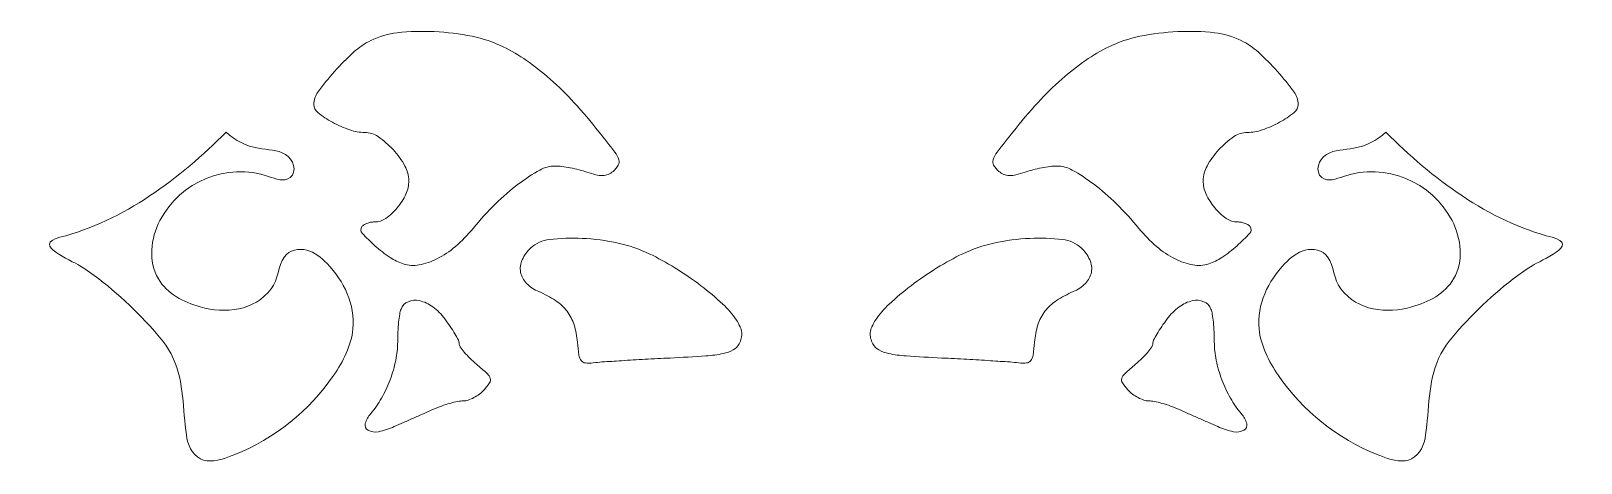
# Model space of a CAD drawing. Header units: millimetres. Extents: x 946 to 1411, y -1945 to 60.
# Drawn here: x 1091.2 to 1272.3, y -1427.7 to -1377.3 of the extents above; entities that cross this region are included whole.
import ezdxf

# ---------------------------------------------------------------- set-up
doc = ezdxf.new("R2010")
doc.units = ezdxf.units.MM
doc.header["$MEASUREMENT"] = 0
doc.layers.add('Layer 1', color=7, linetype='Continuous')

msp = doc.modelspace()

# ---------------------------------------------------------------- linework, layer by layer
at = {"layer": 'Layer 1', "lineweight": 0}
for points, knots in [([(1145.47, -1397.43), (1144.55, -1398.34), (1143.67, -1399.29), (1142.85, -1400.29), (1142.22, -1401.05), (1141.53, -1401.76), (1140.78, -1402.41), (1140.12, -1402.98), (1139.39, -1403.47), (1138.62, -1403.86), (1137.96, -1404.2), (1137.26, -1404.43), (1136.54, -1404.56), (1135.92, -1404.67), (1135.29, -1404.63), (1134.7, -1404.44), (1134.15, -1404.26), (1133.64, -1404.01), (1133.16, -1403.69), (1132.54, -1403.28), (1131.95, -1402.82), (1131.39, -1402.32), (1130.87, -1401.86), (1130.37, -1401.37), (1129.9, -1400.86), (1129.72, -1400.66), (1129.69, -1400.36), (1129.83, -1400.13), (1129.89, -1400.04), (1129.96, -1399.96), (1130.06, -1399.91), (1130.17, -1399.83), (1130.3, -1399.77), (1130.43, -1399.71), (1130.58, -1399.66), (1130.73, -1399.61), (1130.88, -1399.58), (1131.04, -1399.55), (1131.19, -1399.54), (1131.35, -1399.54), (1131.82, -1399.54), (1132.27, -1399.4), (1132.65, -1399.13), (1133.15, -1398.78), (1133.6, -1398.37), (1133.99, -1397.9), (1134.4, -1397.41), (1134.74, -1396.87), (1135, -1396.29), (1135.23, -1395.79), (1135.34, -1395.26), (1135.34, -1394.71), (1135.34, -1394.12), (1135.19, -1393.53), (1134.89, -1393.01), (1134.51, -1392.32), (1134.04, -1391.68), (1133.51, -1391.1), (1132.98, -1390.53), (1132.4, -1390.02), (1131.76, -1389.58), (1131.3, -1389.26), (1130.75, -1389.1), (1130.19, -1389.09), (1129.6, -1389.09), (1129.02, -1389), (1128.46, -1388.8), (1127.76, -1388.56), (1127.07, -1388.26), (1126.42, -1387.9), (1125.82, -1387.57), (1125.25, -1387.19), (1124.71, -1386.77), (1124.42, -1386.54), (1124.25, -1386.2), (1124.25, -1385.83), (1124.25, -1385.31), (1124.41, -1384.8), (1124.72, -1384.38), (1125.33, -1383.55), (1125.97, -1382.75), (1126.66, -1381.98), (1127.38, -1381.18), (1128.13, -1380.42), (1128.93, -1379.7), (1129.52, -1379.17), (1130.18, -1378.72), (1130.89, -1378.36), (1131.87, -1377.88), (1132.92, -1377.57), (1134, -1377.45), (1135.43, -1377.3), (1136.87, -1377.25), (1138.31, -1377.32), (1139.8, -1377.39), (1141.29, -1377.57), (1142.76, -1377.87), (1144, -1378.13), (1145.21, -1378.53), (1146.36, -1379.09), (1147.31, -1379.55), (1148.22, -1380.08), (1149.09, -1380.69), (1150.05, -1381.36), (1150.97, -1382.08), (1151.85, -1382.86), (1152.83, -1383.73), (1153.77, -1384.65), (1154.66, -1385.62), (1155.66, -1386.71), (1156.63, -1387.84), (1157.56, -1389.01), (1158.18, -1389.79), (1158.79, -1390.58), (1159.4, -1391.38), (1159.61, -1391.65), (1159.78, -1391.96), (1159.89, -1392.28), (1159.97, -1392.49), (1159.94, -1392.73), (1159.82, -1392.92), (1159.66, -1393.19), (1159.45, -1393.43), (1159.21, -1393.64), (1159.03, -1393.78), (1158.83, -1393.9), (1158.62, -1393.99), (1158.42, -1394.07), (1158.2, -1394.12), (1157.99, -1394.13), (1157.73, -1394.13), (1157.47, -1394.11), (1157.21, -1394.05), (1156.85, -1393.96), (1156.5, -1393.85), (1156.15, -1393.73), (1155.85, -1393.63), (1155.55, -1393.54), (1155.24, -1393.46), (1154.9, -1393.37), (1154.55, -1393.29), (1154.21, -1393.22), (1153.88, -1393.16), (1153.55, -1393.11), (1153.22, -1393.06), (1152.96, -1393.03), (1152.7, -1393.01), (1152.45, -1393.01), (1151.82, -1393.01), (1151.2, -1393.17), (1150.65, -1393.48), (1149.78, -1393.96), (1148.96, -1394.5), (1148.17, -1395.1), (1147.22, -1395.82), (1146.32, -1396.6), (1145.47, -1397.43)], [0, 0, 0, 0, 1, 1, 1, 2, 2, 2, 3, 3, 3, 4, 4, 4, 5, 5, 5, 6, 6, 6, 7, 7, 7, 8, 8, 8, 9, 9, 9, 10, 10, 10, 11, 11, 11, 12, 12, 12, 13, 13, 13, 14, 14, 14, 15, 15, 15, 16, 16, 16, 17, 17, 17, 18, 18, 18, 19, 19, 19, 20, 20, 20, 21, 21, 21, 22, 22, 22, 23, 23, 23, 24, 24, 24, 25, 25, 25, 26, 26, 26, 27, 27, 27, 28, 28, 28, 29, 29, 29, 30, 30, 30, 31, 31, 31, 32, 32, 32, 33, 33, 33, 34, 34, 34, 35, 35, 35, 36, 36, 36, 37, 37, 37, 38, 38, 38, 39, 39, 39, 40, 40, 40, 41, 41, 41, 42, 42, 42, 43, 43, 43, 44, 44, 44, 45, 45, 45, 46, 46, 46, 47, 47, 47, 48, 48, 48, 49, 49, 49, 50, 50, 50, 51, 51, 51, 52, 52, 52, 52]), ([(1233.59, -1400.86), (1233.12, -1401.37), (1232.62, -1401.86), (1232.1, -1402.32), (1231.54, -1402.82), (1230.95, -1403.28), (1230.33, -1403.69), (1229.86, -1404.01), (1229.34, -1404.26), (1228.79, -1404.44), (1228.2, -1404.63), (1227.57, -1404.67), (1226.95, -1404.56), (1226.23, -1404.43), (1225.53, -1404.2), (1224.87, -1403.86), (1224.1, -1403.47), (1223.37, -1402.98), (1222.71, -1402.41), (1221.97, -1401.76), (1221.27, -1401.05), (1220.64, -1400.29), (1219.82, -1399.29), (1218.94, -1398.34), (1218.02, -1397.43), (1217.17, -1396.6), (1216.27, -1395.82), (1215.32, -1395.1), (1214.53, -1394.5), (1213.71, -1393.96), (1212.85, -1393.48), (1212.3, -1393.17), (1211.68, -1393.01), (1211.04, -1393.01), (1210.79, -1393.01), (1210.53, -1393.03), (1210.27, -1393.06), (1209.94, -1393.11), (1209.61, -1393.16), (1209.28, -1393.22), (1208.94, -1393.29), (1208.59, -1393.37), (1208.25, -1393.46), (1207.95, -1393.54), (1207.64, -1393.63), (1207.34, -1393.73), (1206.99, -1393.85), (1206.64, -1393.96), (1206.28, -1394.05), (1206.03, -1394.11), (1205.76, -1394.13), (1205.5, -1394.13), (1205.29, -1394.12), (1205.07, -1394.07), (1204.87, -1393.99), (1204.66, -1393.9), (1204.46, -1393.78), (1204.28, -1393.64), (1204.04, -1393.43), (1203.83, -1393.19), (1203.67, -1392.92), (1203.55, -1392.73), (1203.52, -1392.49), (1203.6, -1392.28), (1203.71, -1391.96), (1203.88, -1391.65), (1204.09, -1391.38), (1204.7, -1390.58), (1205.31, -1389.79), (1205.93, -1389.01), (1206.86, -1387.84), (1207.83, -1386.71), (1208.83, -1385.62), (1209.72, -1384.65), (1210.66, -1383.73), (1211.64, -1382.86), (1212.52, -1382.08), (1213.44, -1381.36), (1214.4, -1380.69), (1215.27, -1380.08), (1216.18, -1379.55), (1217.13, -1379.09), (1218.28, -1378.53), (1219.49, -1378.13), (1220.74, -1377.87), (1222.2, -1377.57), (1223.69, -1377.39), (1225.18, -1377.32), (1226.62, -1377.25), (1228.06, -1377.3), (1229.49, -1377.45), (1230.57, -1377.57), (1231.63, -1377.88), (1232.6, -1378.36), (1233.31, -1378.72), (1233.97, -1379.17), (1234.56, -1379.7), (1235.36, -1380.42), (1236.12, -1381.18), (1236.83, -1381.98), (1237.52, -1382.75), (1238.16, -1383.55), (1238.77, -1384.38), (1239.08, -1384.8), (1239.24, -1385.31), (1239.24, -1385.83), (1239.24, -1386.2), (1239.07, -1386.54), (1238.78, -1386.77), (1238.24, -1387.19), (1237.67, -1387.57), (1237.07, -1387.9), (1236.42, -1388.26), (1235.74, -1388.56), (1235.03, -1388.8), (1234.47, -1389), (1233.89, -1389.09), (1233.3, -1389.09), (1232.74, -1389.1), (1232.19, -1389.26), (1231.73, -1389.58), (1231.09, -1390.02), (1230.51, -1390.53), (1229.98, -1391.1), (1229.45, -1391.68), (1228.99, -1392.32), (1228.6, -1393.01), (1228.3, -1393.53), (1228.15, -1394.12), (1228.15, -1394.71), (1228.15, -1395.26), (1228.26, -1395.79), (1228.49, -1396.29), (1228.76, -1396.87), (1229.1, -1397.41), (1229.5, -1397.9), (1229.89, -1398.37), (1230.34, -1398.78), (1230.84, -1399.13), (1231.22, -1399.4), (1231.67, -1399.54), (1232.14, -1399.54), (1232.3, -1399.54), (1232.45, -1399.55), (1232.61, -1399.58), (1232.76, -1399.61), (1232.91, -1399.66), (1233.06, -1399.71), (1233.19, -1399.77), (1233.32, -1399.83), (1233.44, -1399.91), (1233.53, -1399.96), (1233.6, -1400.04), (1233.66, -1400.13), (1233.8, -1400.36), (1233.77, -1400.66), (1233.59, -1400.86)], [0, 0, 0, 0, 1, 1, 1, 2, 2, 2, 3, 3, 3, 4, 4, 4, 5, 5, 5, 6, 6, 6, 7, 7, 7, 8, 8, 8, 9, 9, 9, 10, 10, 10, 11, 11, 11, 12, 12, 12, 13, 13, 13, 14, 14, 14, 15, 15, 15, 16, 16, 16, 17, 17, 17, 18, 18, 18, 19, 19, 19, 20, 20, 20, 21, 21, 21, 22, 22, 22, 23, 23, 23, 24, 24, 24, 25, 25, 25, 26, 26, 26, 27, 27, 27, 28, 28, 28, 29, 29, 29, 30, 30, 30, 31, 31, 31, 32, 32, 32, 33, 33, 33, 34, 34, 34, 35, 35, 35, 36, 36, 36, 37, 37, 37, 38, 38, 38, 39, 39, 39, 40, 40, 40, 41, 41, 41, 42, 42, 42, 43, 43, 43, 44, 44, 44, 45, 45, 45, 46, 46, 46, 47, 47, 47, 48, 48, 48, 49, 49, 49, 50, 50, 50, 51, 51, 51, 52, 52, 52, 52]), ([(1128.81, -1412.03), (1128.62, -1413.99), (1127.68, -1415.82), (1126.56, -1417.45), (1123.74, -1421.58), (1119.66, -1424.84), (1115.01, -1426.7), (1114.74, -1426.81), (1114.47, -1426.91), (1114.2, -1427.01), (1113.16, -1427.38), (1111.97, -1427.68), (1110.99, -1427.19), (1109.98, -1426.68), (1109.51, -1425.51), (1109.35, -1424.4), (1108.93, -1421.45), (1109.09, -1418.25), (1107.83, -1415.49), (1107.17, -1414.04), (1106.13, -1412.8), (1105.04, -1411.63), (1102.64, -1409.06), (1099.91, -1406.55), (1096.92, -1404.66), (1095.88, -1404), (1091.2, -1402.19), (1094.57, -1401.33), (1102.03, -1399.44), (1108.62, -1394.44), (1113.99, -1389.07), (1115.03, -1390.04), (1116.36, -1390.69), (1117.77, -1390.94), (1118.84, -1391.13), (1119.99, -1391.1), (1120.92, -1391.65), (1121.86, -1392.2), (1122.34, -1393.69), (1121.48, -1394.36), (1120.78, -1394.9), (1119.78, -1394.52), (1118.95, -1394.23), (1114.11, -1392.52), (1108.6, -1394.83), (1106.27, -1399.37), (1105.18, -1401.48), (1104.87, -1404.14), (1106.08, -1406.19), (1107.11, -1407.91), (1109.03, -1408.92), (1110.96, -1409.46), (1113.91, -1410.28), (1117.28, -1409.94), (1119.26, -1407.36), (1120.14, -1406.21), (1120, -1404.71), (1120.81, -1403.6), (1121.38, -1402.83), (1122.49, -1402.59), (1123.42, -1402.83), (1124.35, -1403.08), (1125.13, -1403.71), (1125.8, -1404.4), (1127.77, -1406.42), (1129.08, -1409.22), (1128.81, -1412.03)], [0, 0, 0, 0, 1, 1, 1, 2, 2, 2, 3, 3, 3, 4, 4, 4, 5, 5, 5, 6, 6, 6, 7, 7, 7, 8, 8, 8, 9, 9, 9, 10, 10, 10, 11, 11, 11, 12, 12, 12, 13, 13, 13, 14, 14, 14, 15, 15, 15, 16, 16, 16, 17, 17, 17, 18, 18, 18, 19, 19, 19, 20, 20, 20, 21, 21, 21, 22, 22, 22, 22]), ([(1249.29, -1427.01), (1249.02, -1426.91), (1248.75, -1426.81), (1248.48, -1426.7), (1243.83, -1424.84), (1239.75, -1421.58), (1236.93, -1417.45), (1235.81, -1415.82), (1234.87, -1413.99), (1234.68, -1412.03), (1234.41, -1409.22), (1235.72, -1406.42), (1237.69, -1404.4), (1238.36, -1403.71), (1239.14, -1403.08), (1240.07, -1402.83), (1241, -1402.59), (1242.11, -1402.83), (1242.68, -1403.6), (1243.49, -1404.71), (1243.35, -1406.21), (1244.23, -1407.36), (1246.21, -1409.94), (1249.58, -1410.28), (1252.53, -1409.46), (1254.46, -1408.92), (1256.39, -1407.91), (1257.41, -1406.19), (1258.62, -1404.14), (1258.31, -1401.48), (1257.22, -1399.37), (1254.89, -1394.83), (1249.38, -1392.52), (1244.55, -1394.23), (1243.71, -1394.52), (1242.71, -1394.9), (1242.01, -1394.36), (1241.15, -1393.69), (1241.63, -1392.2), (1242.57, -1391.65), (1243.5, -1391.1), (1244.66, -1391.13), (1245.73, -1390.94), (1247.13, -1390.69), (1248.46, -1390.04), (1249.5, -1389.07), (1254.87, -1394.44), (1261.46, -1399.44), (1268.92, -1401.33), (1272.29, -1402.19), (1267.61, -1404), (1266.57, -1404.66), (1263.58, -1406.55), (1260.86, -1409.06), (1258.45, -1411.63), (1257.36, -1412.8), (1256.32, -1414.04), (1255.66, -1415.49), (1254.4, -1418.25), (1254.56, -1421.45), (1254.14, -1424.4), (1253.99, -1425.51), (1253.51, -1426.68), (1252.5, -1427.19), (1251.52, -1427.68), (1250.33, -1427.38), (1249.29, -1427.01)], [0, 0, 0, 0, 1, 1, 1, 2, 2, 2, 3, 3, 3, 4, 4, 4, 5, 5, 5, 6, 6, 6, 7, 7, 7, 8, 8, 8, 9, 9, 9, 10, 10, 10, 11, 11, 11, 12, 12, 12, 13, 13, 13, 14, 14, 14, 15, 15, 15, 16, 16, 16, 17, 17, 17, 18, 18, 18, 19, 19, 19, 20, 20, 20, 21, 21, 21, 22, 22, 22, 22]), ([(1174.19, -1413.09), (1174.13, -1413.34), (1174.04, -1413.57), (1173.92, -1413.79), (1173.76, -1414.08), (1173.52, -1414.32), (1173.23, -1414.48), (1172.87, -1414.68), (1172.49, -1414.82), (1172.08, -1414.91), (1171.42, -1415.04), (1170.74, -1415.13), (1170.06, -1415.18), (1168.67, -1415.28), (1167.27, -1415.36), (1165.88, -1415.43), (1164.9, -1415.47), (1163.92, -1415.53), (1162.94, -1415.58), (1162.03, -1415.63), (1161.11, -1415.68), (1160.2, -1415.74), (1159.43, -1415.79), (1158.67, -1415.84), (1157.9, -1415.89), (1157.56, -1415.91), (1157.22, -1415.95), (1156.89, -1415.99), (1156.58, -1416.02), (1156.27, -1416.03), (1155.97, -1416), (1155.78, -1415.98), (1155.6, -1415.89), (1155.48, -1415.73), (1155.34, -1415.55), (1155.25, -1415.32), (1155.21, -1415.09), (1155.14, -1414.59), (1155.08, -1414.08), (1155.04, -1413.57), (1154.99, -1412.89), (1154.85, -1412.21), (1154.65, -1411.55), (1154.47, -1410.98), (1154.19, -1410.45), (1153.83, -1409.97), (1153.46, -1409.49), (1153.01, -1409.06), (1152.49, -1408.72), (1151.88, -1408.32), (1151.22, -1407.97), (1150.53, -1407.68), (1150, -1407.45), (1149.51, -1407.13), (1149.09, -1406.71), (1148.74, -1406.36), (1148.5, -1405.9), (1148.4, -1405.4), (1148.31, -1404.91), (1148.38, -1404.41), (1148.59, -1403.95), (1148.83, -1403.43), (1149.17, -1402.96), (1149.59, -1402.58), (1150.2, -1402.03), (1150.96, -1401.69), (1151.76, -1401.59), (1153.03, -1401.44), (1154.31, -1401.39), (1155.59, -1401.46), (1157, -1401.52), (1158.41, -1401.71), (1159.8, -1402.01), (1161.05, -1402.29), (1162.26, -1402.7), (1163.41, -1403.25), (1164.45, -1403.74), (1165.46, -1404.3), (1166.44, -1404.9), (1167.48, -1405.55), (1168.49, -1406.24), (1169.46, -1406.98), (1170.36, -1407.66), (1171.22, -1408.38), (1172.04, -1409.14), (1172.64, -1409.69), (1173.16, -1410.31), (1173.61, -1410.99), (1173.77, -1411.24), (1173.92, -1411.51), (1174.05, -1411.78), (1174.15, -1412), (1174.21, -1412.22), (1174.24, -1412.45), (1174.26, -1412.67), (1174.24, -1412.89), (1174.19, -1413.09)], [0, 0, 0, 0, 1, 1, 1, 2, 2, 2, 3, 3, 3, 4, 4, 4, 5, 5, 5, 6, 6, 6, 7, 7, 7, 8, 8, 8, 9, 9, 9, 10, 10, 10, 11, 11, 11, 12, 12, 12, 13, 13, 13, 14, 14, 14, 15, 15, 15, 16, 16, 16, 17, 17, 17, 18, 18, 18, 19, 19, 19, 20, 20, 20, 21, 21, 21, 22, 22, 22, 23, 23, 23, 24, 24, 24, 25, 25, 25, 26, 26, 26, 27, 27, 27, 28, 28, 28, 29, 29, 29, 30, 30, 30, 31, 31, 31, 32, 32, 32, 32]), ([(1215.09, -1405.4), (1215, -1405.9), (1214.75, -1406.36), (1214.4, -1406.71), (1213.98, -1407.13), (1213.49, -1407.45), (1212.96, -1407.68), (1212.27, -1407.97), (1211.62, -1408.32), (1211, -1408.72), (1210.49, -1409.06), (1210.03, -1409.49), (1209.66, -1409.97), (1209.3, -1410.45), (1209.02, -1410.98), (1208.84, -1411.55), (1208.64, -1412.21), (1208.5, -1412.89), (1208.45, -1413.57), (1208.41, -1414.08), (1208.35, -1414.59), (1208.28, -1415.09), (1208.24, -1415.32), (1208.15, -1415.55), (1208.01, -1415.73), (1207.89, -1415.89), (1207.72, -1415.98), (1207.52, -1416), (1207.22, -1416.03), (1206.91, -1416.02), (1206.6, -1415.99), (1206.27, -1415.95), (1205.93, -1415.91), (1205.59, -1415.89), (1204.82, -1415.84), (1204.06, -1415.79), (1203.29, -1415.74), (1202.38, -1415.68), (1201.46, -1415.63), (1200.55, -1415.58), (1199.57, -1415.53), (1198.59, -1415.47), (1197.61, -1415.43), (1196.22, -1415.36), (1194.83, -1415.28), (1193.43, -1415.18), (1192.75, -1415.13), (1192.07, -1415.04), (1191.41, -1414.91), (1191, -1414.82), (1190.62, -1414.68), (1190.26, -1414.48), (1189.97, -1414.32), (1189.73, -1414.08), (1189.57, -1413.79), (1189.45, -1413.57), (1189.36, -1413.34), (1189.3, -1413.09), (1189.25, -1412.89), (1189.23, -1412.67), (1189.26, -1412.45), (1189.28, -1412.22), (1189.34, -1412), (1189.44, -1411.78), (1189.57, -1411.51), (1189.72, -1411.24), (1189.88, -1410.99), (1190.33, -1410.31), (1190.85, -1409.69), (1191.45, -1409.14), (1192.27, -1408.38), (1193.13, -1407.66), (1194.03, -1406.98), (1195, -1406.24), (1196.01, -1405.55), (1197.05, -1404.9), (1198.03, -1404.3), (1199.04, -1403.74), (1200.08, -1403.25), (1201.23, -1402.7), (1202.45, -1402.29), (1203.69, -1402.01), (1205.08, -1401.71), (1206.49, -1401.52), (1207.91, -1401.46), (1209.18, -1401.39), (1210.46, -1401.44), (1211.73, -1401.59), (1212.54, -1401.69), (1213.29, -1402.03), (1213.9, -1402.58), (1214.32, -1402.96), (1214.67, -1403.43), (1214.9, -1403.95), (1215.11, -1404.41), (1215.18, -1404.91), (1215.09, -1405.4)], [0, 0, 0, 0, 1, 1, 1, 2, 2, 2, 3, 3, 3, 4, 4, 4, 5, 5, 5, 6, 6, 6, 7, 7, 7, 8, 8, 8, 9, 9, 9, 10, 10, 10, 11, 11, 11, 12, 12, 12, 13, 13, 13, 14, 14, 14, 15, 15, 15, 16, 16, 16, 17, 17, 17, 18, 18, 18, 19, 19, 19, 20, 20, 20, 21, 21, 21, 22, 22, 22, 23, 23, 23, 24, 24, 24, 25, 25, 25, 26, 26, 26, 27, 27, 27, 28, 28, 28, 29, 29, 29, 30, 30, 30, 31, 31, 31, 32, 32, 32, 32]), ([(1144.77, -1418.33), (1144.58, -1418.62), (1144.37, -1418.89), (1144.13, -1419.15), (1143.97, -1419.33), (1143.79, -1419.49), (1143.6, -1419.64), (1143.39, -1419.79), (1143.17, -1419.93), (1142.94, -1420.05), (1142.73, -1420.17), (1142.51, -1420.26), (1142.28, -1420.34), (1142.09, -1420.4), (1141.9, -1420.43), (1141.71, -1420.43), (1141.49, -1420.43), (1141.28, -1420.45), (1141.07, -1420.49), (1140.76, -1420.56), (1140.46, -1420.63), (1140.16, -1420.72), (1139.82, -1420.81), (1139.49, -1420.92), (1139.16, -1421.03), (1138.84, -1421.15), (1138.53, -1421.27), (1138.22, -1421.41), (1137.88, -1421.56), (1137.54, -1421.71), (1137.2, -1421.86), (1136.78, -1422.04), (1136.37, -1422.22), (1135.96, -1422.41), (1135.54, -1422.59), (1135.12, -1422.77), (1134.71, -1422.96), (1134.35, -1423.12), (1134, -1423.27), (1133.64, -1423.43), (1133.05, -1423.69), (1132.43, -1423.89), (1131.8, -1424.03), (1131.39, -1424.12), (1130.96, -1424.06), (1130.59, -1423.86), (1130.31, -1423.71), (1130.18, -1423.39), (1130.26, -1423.09), (1130.38, -1422.65), (1130.6, -1422.25), (1130.89, -1421.91), (1131.37, -1421.36), (1131.79, -1420.76), (1132.15, -1420.12), (1132.55, -1419.43), (1132.88, -1418.7), (1133.16, -1417.96), (1133.44, -1417.22), (1133.66, -1416.46), (1133.82, -1415.68), (1133.96, -1414.98), (1134.04, -1414.25), (1134.04, -1413.53), (1134.04, -1413.15), (1134.05, -1412.77), (1134.07, -1412.39), (1134.09, -1412.01), (1134.12, -1411.63), (1134.15, -1411.26), (1134.19, -1410.93), (1134.23, -1410.61), (1134.28, -1410.29), (1134.31, -1410.09), (1134.36, -1409.9), (1134.43, -1409.71), (1134.58, -1409.32), (1134.88, -1409.01), (1135.27, -1408.85), (1135.68, -1408.67), (1136.14, -1408.63), (1136.58, -1408.73), (1137.14, -1408.86), (1137.67, -1409.1), (1138.14, -1409.45), (1138.67, -1409.85), (1139.15, -1410.33), (1139.55, -1410.86), (1139.77, -1411.15), (1139.99, -1411.45), (1140.19, -1411.75), (1140.38, -1412.03), (1140.56, -1412.32), (1140.73, -1412.61), (1140.87, -1412.85), (1141, -1413.1), (1141.13, -1413.35), (1141.19, -1413.47), (1141.22, -1413.61), (1141.22, -1413.74), (1141.22, -1413.87), (1141.26, -1414), (1141.34, -1414.11), (1141.49, -1414.33), (1141.65, -1414.54), (1141.82, -1414.74), (1142.03, -1414.98), (1142.25, -1415.22), (1142.48, -1415.44), (1142.73, -1415.69), (1142.99, -1415.93), (1143.26, -1416.15), (1143.68, -1416.51), (1144.1, -1416.88), (1144.52, -1417.26), (1144.68, -1417.41), (1144.79, -1417.6), (1144.85, -1417.81), (1144.91, -1417.98), (1144.88, -1418.17), (1144.77, -1418.33)], [0, 0, 0, 0, 1, 1, 1, 2, 2, 2, 3, 3, 3, 4, 4, 4, 5, 5, 5, 6, 6, 6, 7, 7, 7, 8, 8, 8, 9, 9, 9, 10, 10, 10, 11, 11, 11, 12, 12, 12, 13, 13, 13, 14, 14, 14, 15, 15, 15, 16, 16, 16, 17, 17, 17, 18, 18, 18, 19, 19, 19, 20, 20, 20, 21, 21, 21, 22, 22, 22, 23, 23, 23, 24, 24, 24, 25, 25, 25, 26, 26, 26, 27, 27, 27, 28, 28, 28, 29, 29, 29, 30, 30, 30, 31, 31, 31, 32, 32, 32, 33, 33, 33, 34, 34, 34, 35, 35, 35, 36, 36, 36, 37, 37, 37, 38, 38, 38, 39, 39, 39, 40, 40, 40, 40]), ([(1232.9, -1423.86), (1232.54, -1424.06), (1232.11, -1424.12), (1231.69, -1424.03), (1231.06, -1423.89), (1230.44, -1423.69), (1229.85, -1423.43), (1229.49, -1423.27), (1229.14, -1423.12), (1228.79, -1422.96), (1228.37, -1422.77), (1227.95, -1422.59), (1227.53, -1422.41), (1227.12, -1422.22), (1226.71, -1422.04), (1226.29, -1421.86), (1225.95, -1421.71), (1225.61, -1421.56), (1225.27, -1421.41), (1224.96, -1421.27), (1224.65, -1421.15), (1224.33, -1421.03), (1224, -1420.92), (1223.67, -1420.81), (1223.33, -1420.72), (1223.03, -1420.63), (1222.73, -1420.56), (1222.42, -1420.49), (1222.21, -1420.45), (1222, -1420.43), (1221.78, -1420.43), (1221.59, -1420.43), (1221.4, -1420.4), (1221.22, -1420.34), (1220.99, -1420.26), (1220.76, -1420.17), (1220.55, -1420.05), (1220.32, -1419.93), (1220.1, -1419.79), (1219.89, -1419.64), (1219.7, -1419.49), (1219.52, -1419.33), (1219.36, -1419.15), (1219.12, -1418.89), (1218.91, -1418.62), (1218.72, -1418.33), (1218.61, -1418.17), (1218.58, -1417.98), (1218.64, -1417.81), (1218.7, -1417.6), (1218.81, -1417.41), (1218.98, -1417.26), (1219.39, -1416.88), (1219.81, -1416.51), (1220.23, -1416.15), (1220.5, -1415.93), (1220.76, -1415.69), (1221.01, -1415.44), (1221.25, -1415.22), (1221.47, -1414.98), (1221.67, -1414.74), (1221.84, -1414.54), (1222, -1414.33), (1222.16, -1414.11), (1222.23, -1414), (1222.27, -1413.87), (1222.27, -1413.74), (1222.27, -1413.61), (1222.3, -1413.47), (1222.36, -1413.35), (1222.49, -1413.1), (1222.62, -1412.85), (1222.76, -1412.61), (1222.93, -1412.32), (1223.11, -1412.03), (1223.3, -1411.75), (1223.5, -1411.45), (1223.72, -1411.15), (1223.94, -1410.86), (1224.34, -1410.33), (1224.82, -1409.85), (1225.36, -1409.45), (1225.82, -1409.1), (1226.35, -1408.86), (1226.91, -1408.73), (1227.35, -1408.63), (1227.81, -1408.67), (1228.22, -1408.85), (1228.61, -1409.01), (1228.91, -1409.32), (1229.06, -1409.71), (1229.13, -1409.9), (1229.18, -1410.09), (1229.21, -1410.29), (1229.26, -1410.61), (1229.3, -1410.93), (1229.34, -1411.26), (1229.38, -1411.63), (1229.4, -1412.01), (1229.42, -1412.39), (1229.44, -1412.77), (1229.45, -1413.15), (1229.45, -1413.53), (1229.45, -1414.25), (1229.53, -1414.98), (1229.67, -1415.68), (1229.83, -1416.46), (1230.05, -1417.22), (1230.33, -1417.96), (1230.61, -1418.7), (1230.95, -1419.43), (1231.34, -1420.12), (1231.7, -1420.76), (1232.12, -1421.36), (1232.6, -1421.91), (1232.89, -1422.25), (1233.11, -1422.65), (1233.23, -1423.09), (1233.31, -1423.39), (1233.18, -1423.71), (1232.9, -1423.86)], [0, 0, 0, 0, 1, 1, 1, 2, 2, 2, 3, 3, 3, 4, 4, 4, 5, 5, 5, 6, 6, 6, 7, 7, 7, 8, 8, 8, 9, 9, 9, 10, 10, 10, 11, 11, 11, 12, 12, 12, 13, 13, 13, 14, 14, 14, 15, 15, 15, 16, 16, 16, 17, 17, 17, 18, 18, 18, 19, 19, 19, 20, 20, 20, 21, 21, 21, 22, 22, 22, 23, 23, 23, 24, 24, 24, 25, 25, 25, 26, 26, 26, 27, 27, 27, 28, 28, 28, 29, 29, 29, 30, 30, 30, 31, 31, 31, 32, 32, 32, 33, 33, 33, 34, 34, 34, 35, 35, 35, 36, 36, 36, 37, 37, 37, 38, 38, 38, 39, 39, 39, 40, 40, 40, 40])]:
    msp.add_open_spline(points, degree=3, knots=knots, dxfattribs=at)

doc.saveas('drawing.dxf')
